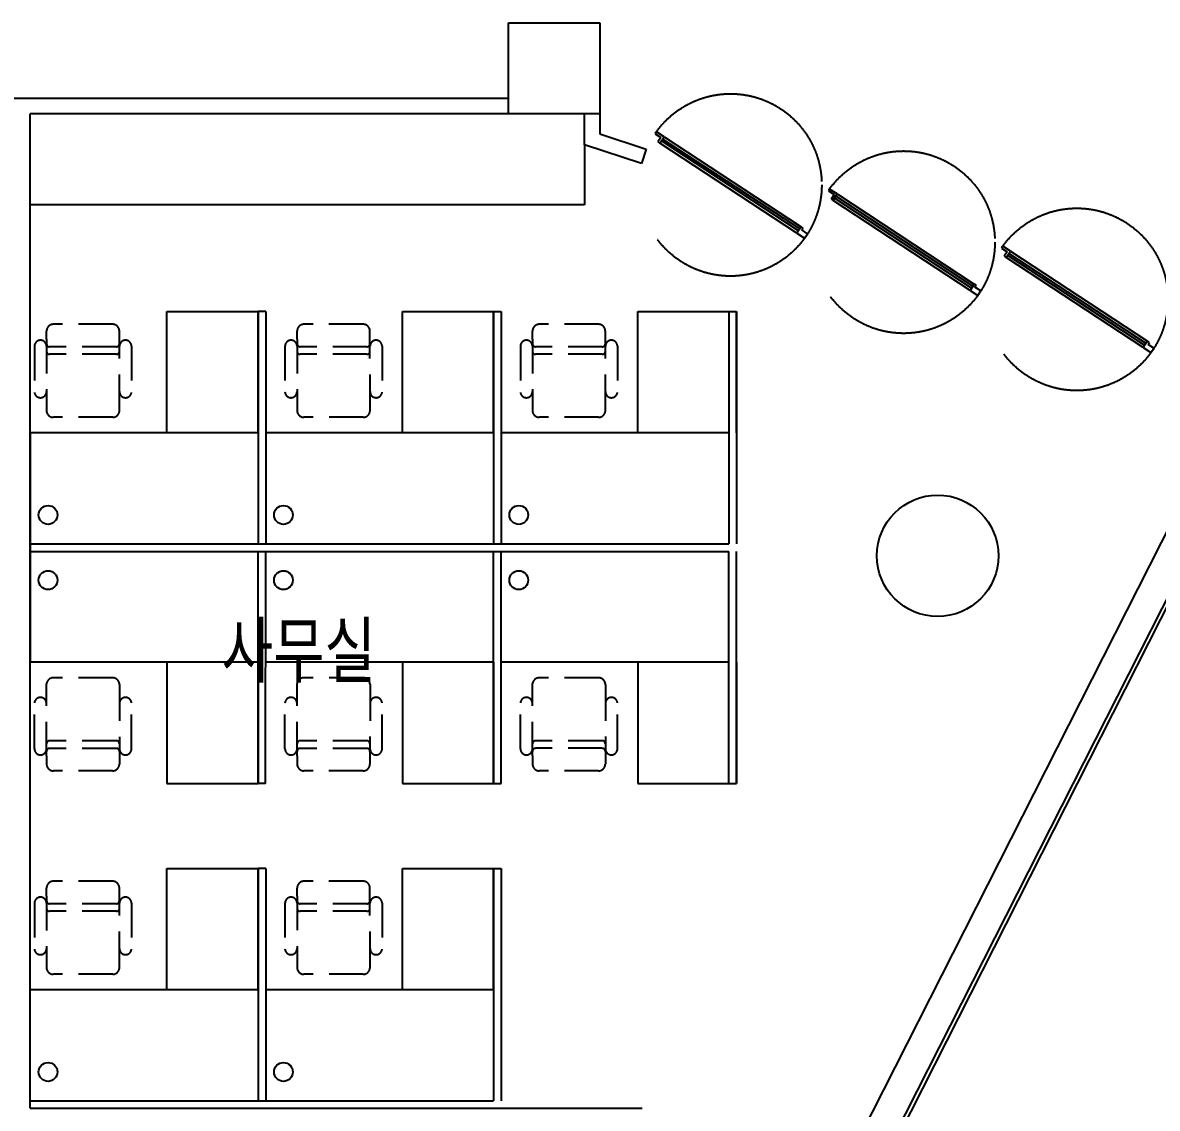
# Model space of a CAD drawing. Header units: millimetres. Extents: x 592430 to 684586, y -483905 to -416366.
# Drawn here: x 637733 to 645204, y -457258 to -450108 of the extents above; entities that cross this region are included whole.
import ezdxf

# ---------------------------------------------------------------- set-up
doc = ezdxf.new("R2010")
doc.units = ezdxf.units.MM
doc.header["$LTSCALE"] = 500
doc.linetypes.add('DASHED4', pattern=[4.5, 3, -1.5])
doc.linetypes.add('HID', pattern=[2.2, 1.5, -0.7])
for name, color, linetype in [('A-ELE-8', 8, 'Continuous'), ('A-FUR-EXC', 251, 'HID'), ('ARCH', 9, 'Continuous'), ('arch-col', 9, 'Continuous'), ('TXT', 7, 'Continuous')]:
    doc.layers.add(name, color=color, linetype=linetype)
doc.styles.add('GHD', font='simple.shx', dxfattribs={"bigfont": 'whgtxt.shx'})

msp = doc.modelspace()

# ---------------------------------------------------------------- linework, layer by layer
at = {"layer": 'A-ELE-8', "color": 9, "linetype": 'DASHED4'}
for p, q in [((641906.1, -450826.9), (641897.9, -450839.4)), ((641897.9, -450839.4), (641935.5, -450864.1)), ((641956.3, -450859.8), (641906.1, -450826.9)), ((641935.5, -450864.1), (641916.3, -450893.4)), ((641916.3, -450893.4), (641928.8, -450901.6)), ((641928.8, -450901.6), (641956.3, -450859.8)), ((642831.6, -451494.4), (641928.8, -450901.6)), ((642841.2, -451479.8), (641938.4, -450887)), ((642849.4, -451467.2), (641946.7, -450874.5)), ((641956.3, -450859.8), (642859.1, -451452.6)), ((643046.5, -451203.8), (643038.3, -451216.3)), ((643096.6, -451236.7), (643046.5, -451203.8)), ((643038.3, -451216.3), (643075.9, -451241)), ((643075.9, -451241), (643056.7, -451270.3)), ((643056.7, -451270.3), (643069.2, -451278.5)), ((643069.2, -451278.5), (643096.6, -451236.7)), ((643972, -451871.3), (643069.2, -451278.5)), ((643981.6, -451856.7), (643078.8, -451263.9)), ((643989.8, -451844.1), (643087, -451251.4)), ((643096.6, -451236.7), (643999.4, -451829.5)), ((642859.1, -451452.6), (642831.6, -451494.4)), ((642831.6, -451494.4), (642881.8, -451527.3)), ((642871.6, -451460.8), (642859.1, -451452.6)), ((642863.4, -451473.4), (642871.6, -451460.8)), ((642901, -451498.1), (642863.4, -451473.4)), ((642881.8, -451527.3), (642901, -451498.1)), ((642881.8, -451527.3), (642901, -451498.1)), ((644186.9, -451580.7), (644178.6, -451593.2)), ((644237, -451613.6), (644186.9, -451580.7)), ((644178.6, -451593.2), (644216.2, -451617.9)), ((644216.2, -451617.9), (644197, -451647.2)), ((644197, -451647.2), (644209.6, -451655.4)), ((644209.6, -451655.4), (644237, -451613.6)), ((645112.3, -452248.2), (644209.6, -451655.4)), ((645122, -452233.6), (644219.2, -451640.8)), ((645130.2, -452221), (644227.4, -451628.3)), ((644237, -451613.6), (645139.8, -452206.4)), ((643999.4, -451829.5), (643972, -451871.3)), ((643972, -451871.3), (644022.1, -451904.2)), ((644012, -451837.7), (643999.4, -451829.5)), ((644003.7, -451850.3), (644012, -451837.7)), ((644041.3, -451875), (644003.7, -451850.3)), ((644022.1, -451904.2), (644041.3, -451875)), ((644022.1, -451904.2), (644041.3, -451875)), ((645139.8, -452206.4), (645112.3, -452248.2)), ((645112.3, -452248.2), (645162.5, -452281.1)), ((645152.3, -452214.6), (645139.8, -452206.4)), ((645144.1, -452227.2), (645152.3, -452214.6)), ((645181.7, -452251.9), (645144.1, -452227.2)), ((645162.5, -452281.1), (645181.7, -452251.9)), ((645162.5, -452281.1), (645181.7, -452251.9))]:
    msp.add_line(p, q, dxfattribs=at)
for centre in [(642393.9, -451177.1), (643534.3, -451554), (644674.7, -451930.9)]:
    msp.add_circle(centre, 600.5, dxfattribs=at)
at = {"layer": 'A-FUR-EXC', "color": 9, "ltscale": 0.3}
for p, q in [((638324.7, -452094.8), (637934.7, -452094.8)), ((639974.8, -452094.8), (639584.8, -452094.8)), ((641524.8, -452094.8), (641134.7, -452094.8)), ((637889.8, -452193.1), (637889.9, -452139.6)), ((638369.6, -452193.1), (638369.6, -452139.6)), ((638370.1, -452649.8), (638369.6, -452179.4)), ((639539.9, -452193), (639539.9, -452139.5)), ((640019.7, -452193), (640019.6, -452139.5)), ((640020.1, -452649.7), (640019.7, -452179.4)), ((641089.8, -452193), (641089.9, -452139.5)), ((641569.7, -452193), (641569.6, -452139.5)), ((641570.1, -452649.7), (641569.7, -452179.4)), ((637810, -452239.7), (637810, -452543)), ((637889.8, -452193.1), (637889.8, -452668.8)), ((638349.8, -452242.9), (637909.7, -452242.9)), ((638449.5, -452239.7), (638449.5, -452543)), ((639460, -452239.7), (639460, -452543)), ((639539.9, -452193), (639539.9, -452668.7)), ((639999.8, -452242.8), (639559.7, -452242.8)), ((640099.5, -452239.7), (640099.5, -452543)), ((641010, -452239.7), (641010, -452543)), ((641089.8, -452193), (641089.8, -452668.7)), ((641549.8, -452242.8), (641109.7, -452242.8)), ((641649.5, -452239.7), (641649.5, -452543)), ((638349.8, -452292.6), (637909.7, -452292.6)), ((639999.9, -452292.6), (639559.7, -452292.6)), ((641549.8, -452292.6), (641109.7, -452292.6)), ((638325.3, -452707.4), (637934.7, -452707.4)), ((638370.1, -452662.6), (638370.1, -452649.8)), ((639975.3, -452707.3), (639584.8, -452707.3)), ((640020.1, -452662.5), (640020.1, -452649.7)), ((641525.3, -452707.3), (641134.7, -452707.3)), ((641570.1, -452662.5), (641570.1, -452649.7)), ((638325.3, -454423.2), (637934.7, -454423.2)), ((639975.4, -454423.1), (639584.8, -454423.1)), ((641525.3, -454423.1), (641134.7, -454423.1)), ((637889.8, -454937.5), (637889.8, -454461.8)), ((638370.1, -454480.8), (638369.6, -454951.1)), ((638370.1, -454468), (638370.1, -454480.8)), ((639539.9, -454937.5), (639539.9, -454461.7)), ((640020.1, -454480.7), (640019.7, -454951.1)), ((640020.1, -454468), (640020.1, -454480.7)), ((641089.9, -454937.4), (641089.9, -454461.7)), ((641570.1, -454480.7), (641569.7, -454951.1)), ((641570.1, -454468), (641570.1, -454480.7)), ((637810, -454890.8), (637810, -454587.6)), ((638449.5, -454890.8), (638449.5, -454587.5)), ((639460, -454890.8), (639460, -454587.5)), ((640099.5, -454890.8), (640099.5, -454587.5)), ((641010, -454890.8), (641010, -454587.5)), ((641649.5, -454890.8), (641649.5, -454587.5)), ((638349.8, -454837.9), (637909.7, -454837.9)), ((639999.9, -454837.9), (639559.7, -454837.9)), ((641549.9, -454837.9), (641109.7, -454837.9)), ((637889.8, -454937.5), (637889.9, -454991)), ((638349.8, -454887.7), (637909.7, -454887.7)), ((638369.7, -454937.5), (638369.6, -454991)), ((639539.9, -454937.5), (639539.9, -454990.9)), ((639999.8, -454887.7), (639559.7, -454887.7)), ((640019.7, -454937.4), (640019.6, -454990.9)), ((641089.9, -454937.4), (641089.9, -454990.9)), ((641549.8, -454887.6), (641109.7, -454887.6)), ((641569.7, -454937.4), (641569.6, -454990.9)), ((638324.8, -455035.7), (637934.7, -455035.7)), ((639974.8, -455035.7), (639584.8, -455035.7)), ((641524.8, -455035.7), (641134.8, -455035.7)), ((638324.7, -455763), (637934.7, -455763)), ((639974.8, -455763), (639584.8, -455763)), ((637889.8, -455861.3), (637889.9, -455807.8)), ((638369.6, -455861.3), (638369.6, -455807.8)), ((638370.1, -456318), (638369.6, -455847.7)), ((639539.9, -455861.2), (639539.9, -455807.8)), ((640019.7, -455861.2), (640019.6, -455807.8)), ((640020.1, -456317.9), (640019.7, -455847.6)), ((637810, -455907.9), (637810, -456211.2)), ((637889.8, -455861.3), (637889.8, -456337)), ((638349.8, -455911.1), (637909.7, -455911.1)), ((638449.5, -455907.9), (638449.5, -456211.2)), ((639460, -455907.9), (639460, -456211.2)), ((639539.9, -455861.2), (639539.9, -456336.9)), ((639999.8, -455911), (639559.7, -455911)), ((640099.5, -455907.9), (640099.5, -456211.2)), ((638349.8, -455960.8), (637909.7, -455960.8)), ((639999.9, -455960.8), (639559.7, -455960.8)), ((638370.1, -456330.8), (638370.1, -456318)), ((640020.1, -456330.7), (640020.1, -456317.9)), ((638325.3, -456375.6), (637934.7, -456375.6)), ((639975.3, -456375.6), (639584.8, -456375.6))]:
    msp.add_line(p, q, dxfattribs=at)
for centre, radius, start, end in [((637934.7, -452139.6), 44.8, 89.9486, 179.9486), ((638324.8, -452139.6), 44.8, 0.05127, 90.05127), ((639584.7, -452139.6), 44.8, 89.9486, 179.9486), ((639974.8, -452139.6), 44.8, 0.05127, 90.05127), ((641134.7, -452139.6), 44.8, 89.9486, 179.9486), ((641524.8, -452139.6), 44.8, 0.05127, 90.05127), ((637849.9, -452239.8), 39.9, 359.9486, 179.9486), ((637909.7, -452223), 19.9, 179.9486, 269.9486), ((638349.8, -452223), 19.9, 270.05127, 0.05127), ((638409.6, -452239.8), 39.9, 0.05127, 180.05127), ((639499.9, -452239.7), 39.9, 359.9486, 179.9486), ((639559.7, -452222.9), 19.9, 179.9486, 269.9486), ((639999.8, -452222.9), 19.9, 270.05127, 0.05127), ((640059.6, -452239.7), 39.9, 0.05127, 180.05127), ((641049.9, -452239.7), 39.9, 359.9486, 179.9486), ((641109.7, -452222.9), 19.9, 179.9486, 269.9486), ((641549.8, -452222.9), 19.9, 270.05127, 0.05127), ((641609.6, -452239.7), 39.9, 0.05127, 180.05127), ((637909.7, -452272.7), 19.9, 179.9486, 269.9486), ((638349.8, -452272.7), 19.9, 270.05127, 0.05127), ((639559.7, -452272.7), 19.9, 179.9486, 269.9486), ((639999.8, -452272.7), 19.9, 270.05127, 0.05127), ((641109.7, -452272.7), 19.9, 179.9486, 269.9486), ((641549.8, -452272.7), 19.9, 270.05127, 0.05127), ((637849.6, -452538.4), 39.9, 186.6393, 359.9486), ((638409.9, -452538.4), 39.9, 180.05127, 353.36057), ((639499.6, -452538.3), 39.9, 186.6393, 359.9486), ((640059.9, -452538.3), 39.9, 180.05127, 353.36057), ((641049.6, -452538.4), 39.9, 186.6393, 359.9486), ((641609.9, -452538.4), 39.9, 180.05127, 353.36057), ((637934.2, -452662.6), 44.8, 187.94088, 269.9486), ((638325.3, -452662.6), 44.8, 270.05127, 0.05127), ((639584.2, -452662.5), 44.8, 187.94088, 269.9486), ((639975.3, -452662.5), 44.8, 270.05127, 0.05127), ((641134.2, -452662.5), 44.8, 187.94088, 269.9486), ((641525.3, -452662.5), 44.8, 270.05127, 0.05127), ((637934.2, -454468), 44.8, 90.05179, 172.0595), ((638325.3, -454468), 44.8, 359.94911, 89.94911), ((639584.2, -454467.9), 44.8, 90.05179, 172.0595), ((639975.3, -454467.9), 44.8, 359.94911, 89.94911), ((641134.2, -454467.9), 44.8, 90.05179, 172.0595), ((641525.3, -454467.9), 44.8, 359.94911, 89.94911), ((637849.6, -454592.2), 39.9, 0.05179, 173.36109), ((638409.9, -454592.2), 39.9, 6.63981, 179.94911), ((639499.6, -454592.1), 39.9, 0.05179, 173.36109), ((640059.9, -454592.1), 39.9, 6.63981, 179.94911), ((641049.6, -454592.1), 39.9, 0.05179, 173.36109), ((641609.9, -454592.1), 39.9, 6.63981, 179.94911), ((637909.7, -454857.8), 19.9, 90.05179, 180.05179), ((638349.8, -454857.8), 19.9, 359.94911, 89.94911), ((639559.7, -454857.8), 19.9, 90.05179, 180.05179), ((639999.8, -454857.8), 19.9, 359.94911, 89.94911), ((641109.7, -454857.8), 19.9, 90.05179, 180.05179), ((641549.8, -454857.8), 19.9, 359.94911, 89.94911), ((637849.9, -454890.8), 39.9, 180.05179, 0.05179), ((637909.7, -454907.6), 19.9, 90.05179, 180.05179), ((638349.8, -454907.6), 19.9, 359.94911, 89.94911), ((638409.6, -454890.8), 39.9, 179.94911, 359.94911), ((639499.9, -454890.8), 39.9, 180.05179, 0.05179), ((639559.7, -454907.6), 19.9, 90.05179, 180.05179), ((639999.8, -454907.6), 19.9, 359.94911, 89.94911), ((640059.6, -454890.8), 39.9, 179.94911, 359.94911), ((641049.9, -454890.7), 39.9, 180.05179, 0.05179), ((641109.7, -454907.6), 19.9, 90.05179, 180.05179), ((641549.8, -454907.6), 19.9, 359.94911, 89.94911), ((641609.6, -454890.7), 39.9, 179.94911, 359.94911), ((637934.7, -454990.9), 44.8, 180.05179, 270.05179), ((638324.8, -454990.9), 44.8, 269.94911, 359.94911), ((639584.7, -454990.9), 44.8, 180.05179, 270.05179), ((639974.8, -454990.9), 44.8, 269.94911, 359.94911), ((641134.7, -454990.9), 44.8, 180.05179, 270.05179), ((641524.8, -454990.9), 44.8, 269.94911, 359.94911), ((637934.7, -455807.8), 44.8, 89.9486, 179.9486), ((638324.8, -455807.8), 44.8, 0.05127, 90.05127), ((639584.7, -455807.8), 44.8, 89.9486, 179.9486), ((639974.8, -455807.8), 44.8, 0.05127, 90.05127), ((637849.9, -455908), 39.9, 359.9486, 179.9486), ((637909.7, -455891.2), 19.9, 179.9486, 269.9486), ((638349.8, -455891.2), 19.9, 270.05127, 0.05127), ((638409.6, -455908), 39.9, 0.05127, 180.05127), ((639499.9, -455907.9), 39.9, 359.9486, 179.9486), ((639559.7, -455891.1), 19.9, 179.9486, 269.9486), ((639999.8, -455891.1), 19.9, 270.05127, 0.05127), ((640059.6, -455907.9), 39.9, 0.05127, 180.05127), ((637909.7, -455940.9), 19.9, 179.9486, 269.9486), ((638349.8, -455940.9), 19.9, 270.05127, 0.05127), ((639559.7, -455940.9), 19.9, 179.9486, 269.9486), ((639999.8, -455940.9), 19.9, 270.05127, 0.05127), ((637849.6, -456206.6), 39.9, 186.6393, 359.9486), ((638409.9, -456206.6), 39.9, 180.05127, 353.36057), ((639499.6, -456206.6), 39.9, 186.6393, 359.9486), ((640059.9, -456206.6), 39.9, 180.05127, 353.36057), ((637934.2, -456330.8), 44.8, 187.94088, 269.9486), ((638325.3, -456330.8), 44.8, 270.05127, 0.05127), ((639584.2, -456330.8), 44.8, 187.94088, 269.9486), ((639975.3, -456330.8), 44.8, 270.05127, 0.05127)]:
    msp.add_arc(centre, radius, start, end, dxfattribs=at)
at = {"layer": 'ARCH', "color": 9}
for p, q in [((640932.8, -450608.5), (636932.8, -450608.5)), ((640932.8, -450708.5), (637782.8, -450708.5)), ((637782.8, -457258.5), (637782.8, -450708.5)), ((641432.8, -450912.1), (641432.8, -450708.5)), ((641532.8, -450708.5), (641532.8, -450839.9)), ((641532.8, -450839.9), (641839.4, -450941.2)), ((641808.1, -451036.1), (641432.8, -450912.1)), ((641839.4, -450941.2), (641808.1, -451036.1)), ((646418.5, -451185.8), (638890.4, -466034.4)), ((646430.1, -451605.2), (638993, -466274.5)), ((646453.5, -451612.1), (639005.3, -466303.4)), ((639282.8, -452010.3), (639282.7, -453540.3)), ((639282.8, -452010.2), (639282.8, -453540.3)), ((639332.8, -452010.2), (639282.8, -452010.2)), ((639332.8, -452010.2), (639332.8, -453540.2)), ((640832.8, -452010.2), (640832.8, -453540.2)), ((640832.8, -452010.2), (640882.8, -452010.2)), ((640882.8, -452010.2), (640882.8, -453540.2)), ((642382.8, -452010.2), (642382.8, -453540.2)), ((642382.8, -452010.2), (642432.8, -452010.2)), ((642432.8, -452010.2), (642432.8, -453540.2)), ((637782.8, -453540.2), (642382.8, -453540.2)), ((637782.8, -453590.2), (642382.8, -453590.2)), ((639282.8, -455120.3), (639282.7, -453590.3)), ((639282.7, -455120.2), (639282.8, -453590.3)), ((639332.7, -455120.2), (639332.8, -453590.2)), ((640832.8, -455120.2), (640832.8, -453590.2)), ((640882.8, -455120.2), (640882.8, -453590.2)), ((642382.8, -455120.2), (642382.8, -453590.2)), ((642432.8, -455120.2), (642432.8, -453590.2)), ((639332.7, -455120.2), (639282.7, -455120.2)), ((640832.8, -455120.2), (640882.8, -455120.2)), ((642382.8, -455120.2), (642432.8, -455120.2)), ((639282.8, -455678.5), (639282.7, -457208.5)), ((639282.8, -455678.4), (639282.8, -457208.5)), ((639332.8, -455678.4), (639282.8, -455678.4)), ((639332.8, -455678.4), (639332.8, -457208.4)), ((640832.8, -455678.4), (640832.8, -457208.4)), ((640832.8, -455678.4), (640882.8, -455678.4)), ((640882.8, -455678.4), (640882.8, -457208.4)), ((637782.8, -457208.5), (640832.8, -457208.4)), ((637782.8, -457258.5), (640832.8, -457258.4)), ((637782.8, -457258.5), (641812.8, -457258.5))]:
    msp.add_line(p, q, dxfattribs=at)
at = {"layer": 'ARCH', "color": 9, "ltscale": 0.3}
for p, q in [((641432.8, -450912.1), (641432.8, -451308.5)), ((641432.8, -451308.5), (637782.7, -451308.5)), ((638682.8, -452810.3), (638682.8, -452010.3)), ((638682.8, -452010.3), (639282.8, -452010.3)), ((639282.8, -452810.3), (639282.8, -452010.3)), ((640232.8, -452810.2), (640232.8, -452010.2)), ((640232.8, -452010.2), (640832.8, -452010.2)), ((640832.8, -452810.2), (640832.8, -452010.2)), ((641782.8, -452810.2), (641782.8, -452010.2)), ((641782.8, -452010.2), (642382.8, -452010.2)), ((642432.8, -452810.2), (642432.8, -452010.2)), ((639282.8, -452810.3), (637782.8, -452810.3)), ((637782.8, -452810.3), (637782.8, -454320.3)), ((640832.8, -452810.2), (639332.8, -452810.2)), ((639332.8, -452810.2), (639332.8, -453540.2)), ((639332.8, -452810.2), (639332.8, -453540.2)), ((642382.8, -452810.2), (640882.8, -452810.2)), ((640882.8, -452810.2), (640882.8, -453540.2)), ((642432.8, -452810.2), (642432.8, -453540.2)), ((639332.8, -454320.2), (639332.8, -453590.2)), ((639332.8, -454320.3), (639332.8, -453590.3)), ((640882.8, -454320.2), (640882.8, -453590.2)), ((642432.8, -454320.2), (642432.8, -453590.2)), ((639282.8, -454320.3), (637782.8, -454320.3)), ((638682.8, -454320.3), (638682.8, -455120.3)), ((639282.8, -454320.3), (639282.8, -455120.3)), ((640832.8, -454320.2), (639332.8, -454320.3)), ((640232.8, -454320.2), (640232.8, -455120.3)), ((640832.8, -454320.2), (640832.8, -455120.2)), ((642382.8, -454320.2), (640882.8, -454320.2)), ((641782.8, -454320.2), (641782.8, -455120.2)), ((642432.8, -454320.2), (642432.8, -455120.2)), ((638682.8, -455120.3), (639282.8, -455120.3)), ((640232.8, -455120.3), (640832.8, -455120.2)), ((641782.8, -455120.2), (642382.8, -455120.2)), ((638682.8, -456478.5), (638682.8, -455678.5)), ((638682.8, -455678.5), (639282.8, -455678.5)), ((639282.8, -456478.5), (639282.8, -455678.5)), ((640232.8, -456478.4), (640232.8, -455678.4)), ((640232.8, -455678.4), (640832.8, -455678.4)), ((640832.8, -456478.4), (640832.8, -455678.4)), ((639282.8, -456478.5), (637782.8, -456478.5)), ((640832.8, -456478.4), (639332.8, -456478.4))]:
    msp.add_line(p, q, dxfattribs=at)
for centre, radius in [((643758.1, -453619.5), 400), ((637899.5, -453350.7), 61.9), ((639449.6, -453350.7), 61.9), ((640999.6, -453350.7), 61.9), ((637899.5, -453779.8), 61.9), ((639449.6, -453779.8), 61.9), ((640999.6, -453779.8), 61.9), ((637899.5, -457018.9), 61.9), ((639449.6, -457018.9), 61.9)]:
    msp.add_circle(centre, radius, dxfattribs=at)
at = {"layer": 'arch-col', "color": 9}
for p, q in [((640932.8, -450108.5), (641532.8, -450108.5)), ((640932.8, -450708.5), (640932.8, -450108.5)), ((641532.8, -450108.5), (641532.8, -450708.5)), ((641532.8, -450708.5), (640932.8, -450708.5))]:
    msp.add_line(p, q, dxfattribs=at)

# ---------------------------------------------------------------- texts
at = {"layer": 'TXT', "color": 9, "style": 'GHD', "width": 0.8}
msp.add_text('사무실', height=400, dxfattribs=at).set_placement((639043.3, -454456.5))

doc.saveas('drawing.dxf')
